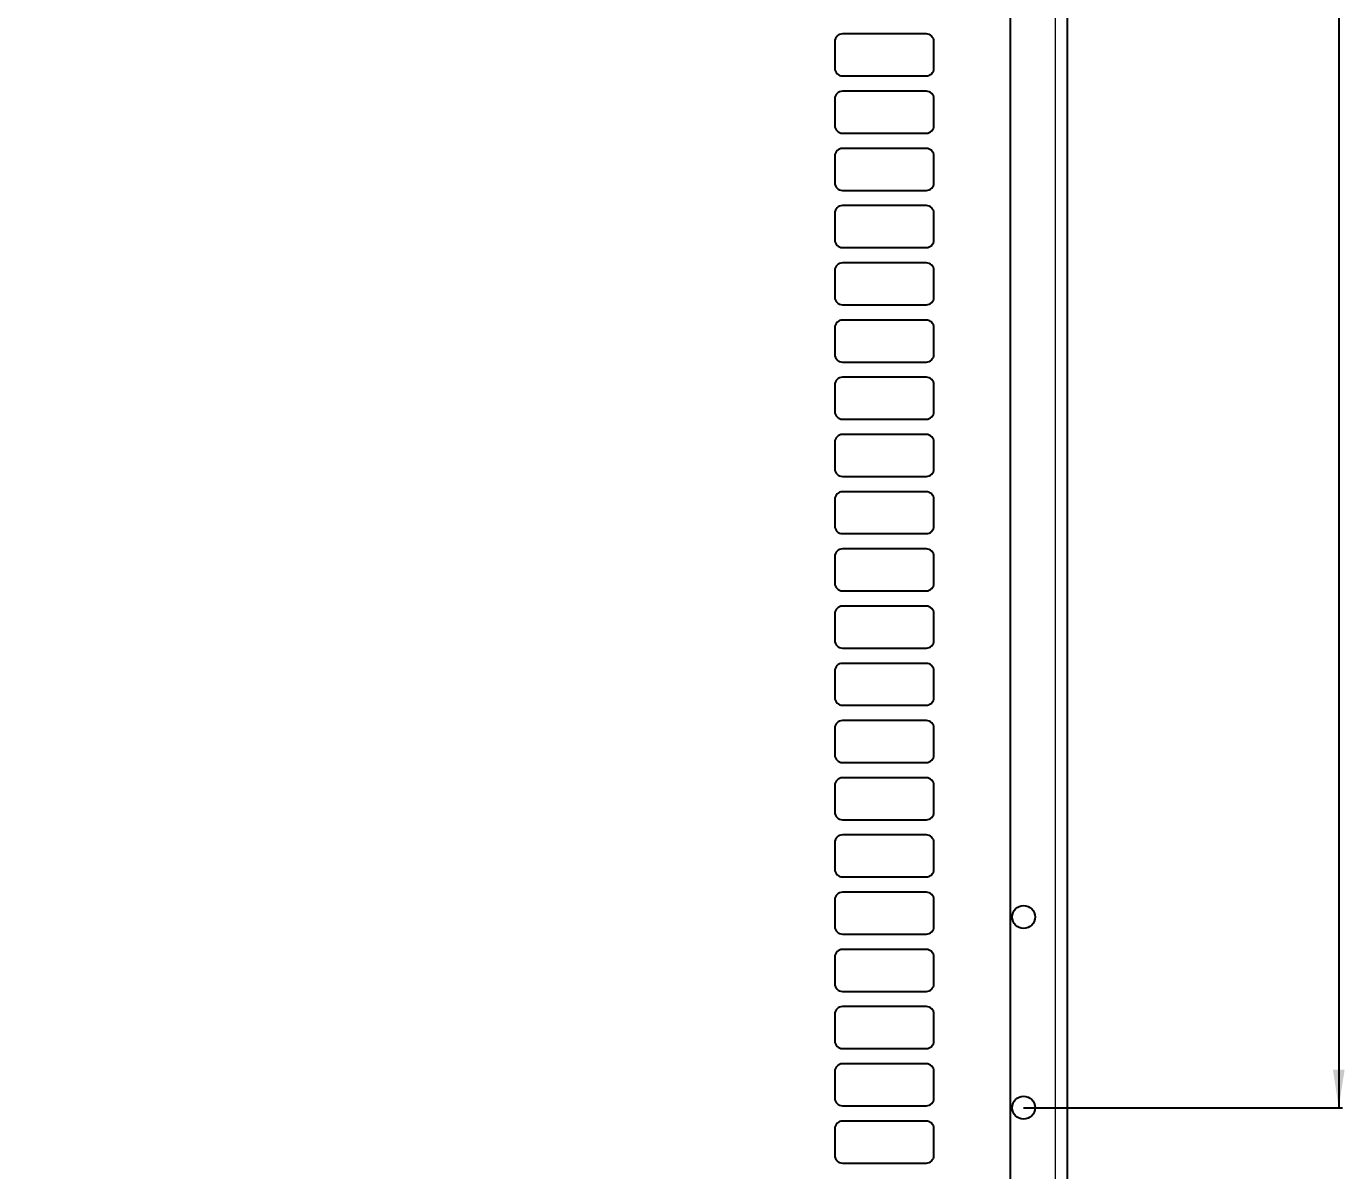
# Model space of a CAD drawing. Header units: millimetres. Extents: x -599 to 823, y -273 to 1990.
# Drawn here: x -280.4 to 65.3, y 16.7 to 316.7 of the extents above; entities that cross this region are included whole.
import ezdxf

# ---------------------------------------------------------------- set-up
doc = ezdxf.new("R2010")
doc.units = ezdxf.units.MM
doc.layers.add('FORMAT', color=7, linetype='Continuous')
doc.styles.add('SLDTEXTSTYLE0', font='TXT', dxfattribs={"width": 0.75})
doc.dimstyles.new('SLDDIMSTYLE0', dxfattribs={"dimtxt": 20, "dimasz": 10, "dimexe": 0, "dimexo": 0.0625, "dimgap": 5, "dimtad": 2, "dimdec": 1, "dimrnd": 1e-09, "dimzin": 12, "dimdsep": 46, "dimtxsty": 'SLDTEXTSTYLE0', "dimsah": 1, "dimcen": 0.09, "dimadec": 0, "dimazin": 3, "dimtfac": 1, "dimtofl": 0, "dimtmove": 0, "dimatfit": 3, "dimfxl": 0, "dimfrac": 2, "dimtolj": 1, "dimtzin": 12, "dimarcsym": 0})

# ---------------------------------------------------------------- blocks, each defined once
blk = doc.blocks.new('_D_2')
at = {"layer": 'FORMAT'}
for p, q in [((-18.89, 1733.25), (64.75, 1733.25)), ((63.75, 1733.25), (63.75, 33.25)), ((-18.89, 33.25), (64.75, 33.25))]:
    blk.add_line(p, q, dxfattribs=at)
for points in [[(63.75, 1733.25), (62.21, 1723.25), (65.29, 1723.25)], [(63.75, 33.25), (65.29, 43.25), (62.21, 43.25)]]:
    blk.add_solid(points, dxfattribs=at)
at = {"layer": 'FORMAT', "insert": (37.97, 853.69), "char_height": 20, "attachment_point": 1, "rotation": 90, "style": 'SLDTEXTSTYLE0'}
blk.add_mtext('1700', dxfattribs=at)
blk = doc.blocks.new('_D_4')
at = {"layer": 'FORMAT'}
for p, q in [((-478.4, 883.24), (-478.4, -116.25)), ((-22.4, 883.24), (-22.4, -116.25)), ((-478.4, -115.25), (-22.4, -115.25))]:
    blk.add_line(p, q, dxfattribs=at)
for points in [[(-478.4, -115.25), (-468.4, -116.79), (-468.4, -113.71)], [(-22.4, -115.25), (-32.4, -113.71), (-32.4, -116.79)]]:
    blk.add_solid(points, dxfattribs=at)
at = {"layer": 'FORMAT', "insert": (-272.57, -89.47), "char_height": 20, "attachment_point": 1, "style": 'SLDTEXTSTYLE0'}
blk.add_mtext('456', dxfattribs=at)

msp = doc.modelspace()

# ---------------------------------------------------------------- linework, layer by layer
at = {"color": 8, "linetype": 'Continuous', "lineweight": 18}
msp.add_line((-10.5, -58.25), (-10.5, 1824.75), dxfattribs=at)
at = {"color": 7, "linetype": 'Continuous', "lineweight": 25}
for p, q in [((-7.4, -58.25), (-7.4, 1824.75)), ((-44.4, 314.75), (-66.4, 314.75)), ((-68.4, 312.75), (-68.4, 305.75)), ((-42.4, 305.75), (-42.4, 312.75)), ((-66.4, 303.75), (-44.4, 303.75)), ((-68.4, 297.75), (-68.4, 290.75)), ((-44.4, 299.75), (-66.4, 299.75)), ((-42.4, 290.75), (-42.4, 297.75)), ((-66.4, 288.75), (-44.4, 288.75)), ((-44.4, 284.75), (-66.4, 284.75)), ((-68.4, 282.75), (-68.4, 275.75)), ((-42.4, 275.75), (-42.4, 282.75)), ((-66.4, 273.75), (-44.4, 273.75)), ((-44.4, 269.75), (-66.4, 269.75)), ((-68.4, 267.75), (-68.4, 260.75)), ((-42.4, 260.75), (-42.4, 267.75)), ((-66.4, 258.75), (-44.4, 258.75)), ((-68.4, 252.75), (-68.4, 245.75)), ((-44.4, 254.75), (-66.4, 254.75)), ((-42.4, 245.75), (-42.4, 252.75)), ((-66.4, 243.75), (-44.4, 243.75)), ((-44.4, 239.75), (-66.4, 239.75)), ((-68.4, 237.75), (-68.4, 230.75)), ((-42.4, 230.75), (-42.4, 237.75)), ((-66.4, 228.75), (-44.4, 228.75)), ((-44.4, 224.75), (-66.4, 224.75)), ((-68.4, 222.75), (-68.4, 215.75)), ((-42.4, 215.75), (-42.4, 222.75)), ((-66.4, 213.75), (-44.4, 213.75)), ((-68.4, 207.75), (-68.4, 200.75)), ((-44.4, 209.75), (-66.4, 209.75)), ((-42.4, 200.75), (-42.4, 207.75)), ((-66.4, 198.75), (-44.4, 198.75)), ((-44.4, 194.75), (-66.4, 194.75)), ((-68.4, 192.75), (-68.4, 185.75)), ((-42.4, 185.75), (-42.4, 192.75)), ((-66.4, 183.75), (-44.4, 183.75)), ((-68.4, 177.75), (-68.4, 170.75)), ((-44.4, 179.75), (-66.4, 179.75)), ((-42.4, 170.75), (-42.4, 177.75)), ((-66.4, 168.75), (-44.4, 168.75)), ((-68.4, 162.75), (-68.4, 155.75)), ((-44.4, 164.75), (-66.4, 164.75)), ((-42.4, 155.75), (-42.4, 162.75)), ((-66.4, 153.75), (-44.4, 153.75)), ((-44.4, 149.75), (-66.4, 149.75)), ((-68.4, 147.75), (-68.4, 140.75)), ((-42.4, 140.75), (-42.4, 147.75)), ((-66.4, 138.75), (-44.4, 138.75)), ((-68.4, 132.75), (-68.4, 125.75)), ((-44.4, 134.75), (-66.4, 134.75)), ((-42.4, 125.75), (-42.4, 132.75)), ((-66.4, 123.75), (-44.4, 123.75)), ((-68.4, 117.75), (-68.4, 110.75)), ((-44.4, 119.75), (-66.4, 119.75)), ((-42.4, 110.75), (-42.4, 117.75)), ((-66.4, 108.75), (-44.4, 108.75)), ((-44.4, 104.75), (-66.4, 104.75)), ((-68.4, 102.75), (-68.4, 95.75)), ((-42.4, 95.75), (-42.4, 102.75)), ((-66.4, 93.75), (-44.4, 93.75)), ((-68.4, 87.75), (-68.4, 80.75)), ((-44.4, 89.75), (-66.4, 89.75)), ((-42.4, 80.75), (-42.4, 87.75)), ((-66.4, 78.75), (-44.4, 78.75)), ((-68.4, 72.75), (-68.4, 65.75)), ((-44.4, 74.75), (-66.4, 74.75)), ((-42.4, 65.75), (-42.4, 72.75)), ((-66.4, 63.75), (-44.4, 63.75)), ((-44.4, 59.75), (-66.4, 59.75)), ((-68.4, 57.75), (-68.4, 50.75)), ((-42.4, 50.75), (-42.4, 57.75)), ((-66.4, 48.75), (-44.4, 48.75)), ((-68.4, 42.75), (-68.4, 35.75)), ((-44.4, 44.75), (-66.4, 44.75)), ((-42.4, 35.75), (-42.4, 42.75)), ((-66.4, 33.75), (-44.4, 33.75)), ((-68.4, 27.75), (-68.4, 20.75)), ((-44.4, 29.75), (-66.4, 29.75)), ((-42.4, 20.75), (-42.4, 27.75)), ((-66.4, 18.75), (-44.4, 18.75))]:
    msp.add_line(p, q, dxfattribs=at)
for centre in [(-18.9, 83.25), (-18.9, 33.25)]:
    msp.add_circle(centre, 3, dxfattribs=at)
for centre, start, end in [((-66.4, 312.75), 90, 180), ((-44.4, 312.75), 0, 90), ((-66.4, 305.75), 180, 270), ((-44.4, 305.75), 270, 0), ((-66.4, 297.75), 90, 180), ((-44.4, 297.75), 0, 90), ((-66.4, 290.75), 180, 270), ((-44.4, 290.75), 270, 0), ((-66.4, 282.75), 90, 180), ((-44.4, 282.75), 0, 90), ((-66.4, 275.75), 180, 270), ((-44.4, 275.75), 270, 0), ((-66.4, 267.75), 90, 180), ((-44.4, 267.75), 0, 90), ((-66.4, 260.75), 180, 270), ((-44.4, 260.75), 270, 0), ((-66.4, 252.75), 90, 180), ((-44.4, 252.75), 0, 90), ((-66.4, 245.75), 180, 270), ((-44.4, 245.75), 270, 0), ((-66.4, 237.75), 90, 180), ((-44.4, 237.75), 0, 90), ((-66.4, 230.75), 180, 270), ((-44.4, 230.75), 270, 0), ((-66.4, 222.75), 90, 180), ((-44.4, 222.75), 0, 90), ((-66.4, 215.75), 180, 270), ((-44.4, 215.75), 270, 0), ((-66.4, 207.75), 90, 180), ((-44.4, 207.75), 0, 90), ((-66.4, 200.75), 180, 270), ((-44.4, 200.75), 270, 0), ((-66.4, 192.75), 90, 180), ((-44.4, 192.75), 0, 90), ((-66.4, 185.75), 180, 270), ((-44.4, 185.75), 270, 0), ((-66.4, 177.75), 90, 180), ((-44.4, 177.75), 0, 90), ((-66.4, 170.75), 180, 270), ((-44.4, 170.75), 270, 0), ((-66.4, 162.75), 90, 180), ((-44.4, 162.75), 0, 90), ((-66.4, 155.75), 180, 270), ((-44.4, 155.75), 270, 0), ((-66.4, 147.75), 90, 180), ((-44.4, 147.75), 0, 90), ((-66.4, 140.75), 180, 270), ((-44.4, 140.75), 270, 0), ((-66.4, 132.75), 90, 180), ((-44.4, 132.75), 0, 90), ((-66.4, 125.75), 180, 270), ((-44.4, 125.75), 270, 0), ((-66.4, 117.75), 90, 180), ((-44.4, 117.75), 0, 90), ((-66.4, 110.75), 180, 270), ((-44.4, 110.75), 270, 0), ((-66.4, 102.75), 90, 180), ((-44.4, 102.75), 0, 90), ((-66.4, 95.75), 180, 270), ((-44.4, 95.75), 270, 0), ((-66.4, 87.75), 90, 180), ((-44.4, 87.75), 0, 90), ((-66.4, 80.75), 180, 270), ((-44.4, 80.75), 270, 0), ((-66.4, 72.75), 90, 180), ((-44.4, 72.75), 0, 90), ((-66.4, 65.75), 180, 270), ((-44.4, 65.75), 270, 0), ((-66.4, 57.75), 90, 180), ((-44.4, 57.75), 0, 90), ((-66.4, 50.75), 180, 270), ((-44.4, 50.75), 270, 0), ((-66.4, 42.75), 90, 180), ((-44.4, 42.75), 0, 90), ((-66.4, 35.75), 180, 270), ((-44.4, 35.75), 270, 0), ((-66.4, 27.75), 90, 180), ((-44.4, 27.75), 0, 90), ((-66.4, 20.75), 180, 270), ((-44.4, 20.75), 270, 0)]:
    msp.add_arc(centre, 2, start, end, dxfattribs=at)

# ---------------------------------------------------------------- dimensions: what is measured, and where the dimension line sits
at = {"layer": 'FORMAT'}
for base, p1, p2, angle, picture, middle in [((63.75, 33.25), (-18.9, 1733.25), (-18.9, 33.25), 90, '_D_2', (63.75, 883.25)), ((-22.4, -115.25), (-478.4, 883.25), (-22.4, 883.25), 0, '_D_4', (-250.4, -115.25))]:
    dim = msp.add_linear_dim(base=base, p1=p1, p2=p2, angle=angle, dimstyle='SLDDIMSTYLE0', dxfattribs=at)
    dim.commit()
    dim.dimension.update_dxf_attribs({"geometry": picture, "text_midpoint": middle, "dimtype": 160})

doc.saveas('drawing.dxf')
